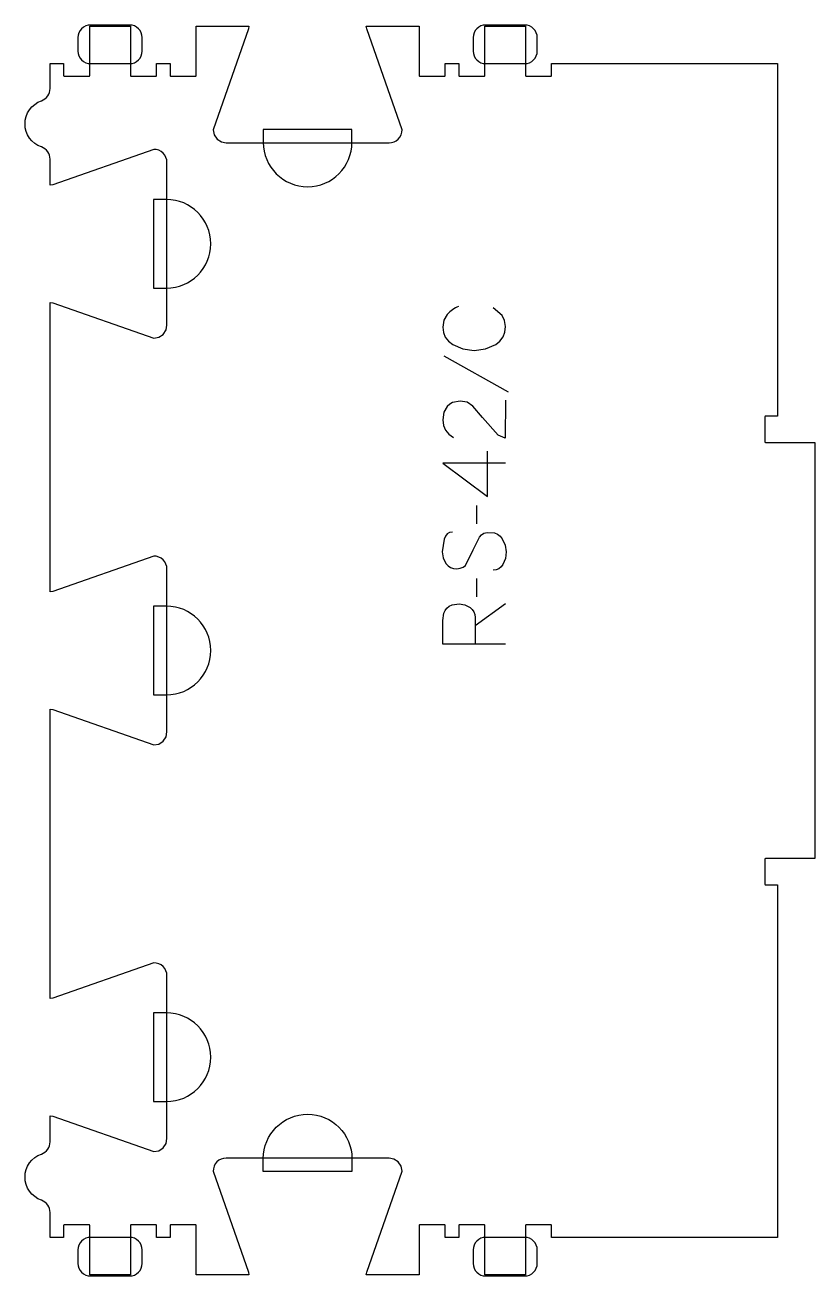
# Model space of a CAD drawing. Header units: millimetres. Extents: x -200 to 178, y -300 to 300.
import ezdxf

# ---------------------------------------------------------------- set-up
doc = ezdxf.new("R2010")
doc.units = ezdxf.units.MM
for name, color, linetype, true_color in [('1_ANYTOOL_1MMDEEP_LABELS_S', 2, 'Continuous', 0xffff00), ('4_ANYTOOL_CUTTHROUGH_OUTSI', 5, 'Continuous', 0x0000ff), ('5_ANYTOOL_HALF_MILL_9MM_IN', 3, 'Continuous', 0x00ff00)]:
    doc.layers.add(name, color=color, linetype=linetype, true_color=true_color)

msp = doc.modelspace()

# ---------------------------------------------------------------- linework, layer by layer
at = {"layer": '1_ANYTOOL_1MMDEEP_LABELS_S'}
for p, q in [((0.44, 141.21), (31.22, 124.03)), ((21.32, 73.8), (21.32, 95.57)), ((16.09, 69.51), (16.17, 60.73)), ((16.09, 34.46), (16.17, 25.67)), ((15.53, 12), (30.02, 22.46))]:
    msp.add_line(p, q, dxfattribs=at)
msp.add_lwpolyline([(7.47, 164.83, 0.131103), (2.12, 161.06), (0.51, 158.29), (-0.03, 154.97), (0.27, 152.38), (1.15, 150.12), (2.63, 148.2), (4.69, 146.61), (9.59, 144.53), (14.97, 143.83), (20.36, 144.54), (25.3, 146.66), (27.35, 148.28), (28.81, 150.26), (29.68, 152.6), (29.97, 155.31), (29.57, 158.16), (28.34, 160.54), (24.14, 164.14)], format="xyb", dxfattribs=at)
for points in [[(29.93, 120), (29.89, 101.7), (26.51, 103.26), (19.04, 111.73), (14.33, 117.17), (11.56, 118.94), (8.2, 119.53), (4.66, 118.9), (3.24, 118.11), (2.07, 117), (0.5, 114.14), (-0.03, 110.61), (0.29, 107.87), (1.25, 105.54), (2.84, 103.62), (5.07, 102.13)], [(29.97, 89.79), (-0.07, 89.83), (21.32, 73.8)], [(4.56, 56.7), (3.17, 56.49), (2.04, 55.88), (1.18, 54.84), (0.57, 53.4), (-0.37, 47.31), (0.09, 44.35), (1.47, 41.7), (2.47, 40.61), (3.67, 39.84), (5.07, 39.37), (6.66, 39.21), (8.28, 39.39), (9.66, 39.92), (10.81, 40.81), (14.54, 48.21), (17.46, 54.26), (18.44, 55.42), (19.68, 56.21), (21.16, 56.62), (24.65, 56.35), (26.16, 55.71), (27.43, 54.76), (28.47, 53.49), (29.83, 50.5), (30.32, 47.27), (29.95, 44.11), (28.77, 41.23), (27.89, 40.03), (26.81, 39.17), (25.55, 38.66), (24.1, 38.49)], [(29.97, 3), (-0.03, 3), (-0.03, 14.36), (0.46, 17.84), (1.08, 19.21), (1.93, 20.34), (3.04, 21.21), (4.39, 21.83), (7.82, 22.33), (10.53, 21.88), (13, 20.53), (14.04, 19.57), (14.79, 18.46), (15.26, 17.19), (15.44, 15.77), (15.53, 14.01), (15.53, 12), (15.53, 3.04)]]:
    msp.add_lwpolyline(points, dxfattribs=at)
at = {"layer": '4_ANYTOOL_CUTTHROUGH_OUTSI'}
msp.add_lwpolyline([(-138.56, 240.14), (-186.84, 223.24), (-188.22, 223.01), (-188.22, 235.4, 0.317837), (-192.39, 241.3, -0.707107), (-192.39, 263.45, 0.317837), (-188.22, 269.35), (-188.22, 281.25), (-181.72, 281.25), (-181.72, 275.5, 0.414214), (-181.47, 275.25), (-169.47, 275.25, 0.414214), (-169.22, 275.5), (-169.22, 299.25), (-149.72, 299.25), (-149.72, 275.5, 0.414214), (-149.47, 275.25), (-137.47, 275.25, 0.414214), (-137.22, 275.5), (-137.22, 281.25), (-130.72, 281.25), (-130.72, 275.5, 0.414214), (-130.47, 275.25), (-118.47, 275.25, 0.414214), (-118.22, 275.5), (-118.22, 299.25), (-92.92, 299.25), (-93.16, 297.85), (-110.07, 249.5), (-109.63, 247.2), (-108.24, 245.08), (-106.12, 243.69), (-103.82, 243.25), (-25.82, 243.25, 0.419618), (-19.58, 249.58), (-36.48, 297.87), (-36.71, 299.25), (-11.41, 299.25), (-11.41, 275.5, 0.414214), (-11.16, 275.25), (0.84, 275.25, 0.414214), (1.09, 275.5), (1.09, 281.25), (7.59, 281.25), (7.59, 275.5, 0.414214), (7.84, 275.25), (19.84, 275.25, 0.414214), (20.09, 275.5), (20.09, 299.25), (39.59, 299.25), (39.59, 275.5, 0.414214), (39.84, 275.25), (51.84, 275.25, 0.414214), (52.09, 275.5), (52.09, 281.25), (160.27, 281.25), (160.27, 112.25), (154.52, 112.25, 0.414214), (154.27, 112), (154.27, 100, 0.414214), (154.52, 99.75), (178.27, 99.75), (178.27, -99.75), (154.52, -99.75, 0.414214), (154.27, -100), (154.27, -112, 0.414214), (154.52, -112.25), (160.27, -112.25), (160.27, -281.25), (52.09, -281.25), (52.09, -275.5, 0.414214), (51.84, -275.25), (39.84, -275.25, 0.414214), (39.59, -275.5), (39.59, -299.25), (20.09, -299.25), (20.09, -275.5, 0.414214), (19.84, -275.25), (7.84, -275.25, 0.414214), (7.59, -275.5), (7.59, -281.25), (1.09, -281.25), (1.09, -275.5, 0.414214), (0.84, -275.25), (-11.16, -275.25, 0.414214), (-11.41, -275.5), (-11.41, -299.25), (-36.71, -299.25), (-36.48, -297.85), (-19.57, -249.5), (-20, -247.2), (-21.4, -245.08), (-23.52, -243.69), (-25.82, -243.25), (-103.82, -243.25, 0.419618), (-110.05, -249.58), (-93.15, -297.87), (-92.92, -299.25), (-118.22, -299.25), (-118.22, -275.5, 0.414214), (-118.47, -275.25), (-130.47, -275.25, 0.414214), (-130.72, -275.5), (-130.72, -281.25), (-137.22, -281.25), (-137.22, -275.5, 0.414214), (-137.47, -275.25), (-149.47, -275.25, 0.414214), (-149.72, -275.5), (-149.72, -299.25), (-169.22, -299.25), (-169.22, -275.5, 0.414214), (-169.47, -275.25), (-181.47, -275.25, 0.414214), (-181.72, -275.5), (-181.72, -281.25), (-188.22, -281.25), (-188.22, -269.35, 0.317837), (-192.39, -263.45, -0.707107), (-192.39, -241.3, 0.317837), (-188.22, -235.4), (-188.22, -223.01), (-186.83, -223.24), (-138.47, -240.15), (-136.17, -239.71), (-134.06, -238.32), (-132.66, -236.2), (-132.22, -233.9), (-132.22, -155.9, 0.419618), (-138.56, -149.66), (-186.84, -166.56), (-188.22, -166.79), (-188.22, -28.11), (-186.83, -28.34), (-138.47, -45.25), (-136.17, -44.81), (-134.06, -43.42), (-132.66, -41.3), (-132.22, -39), (-132.22, 39, 0.419618), (-138.56, 45.24), (-186.84, 28.34), (-188.22, 28.11), (-188.22, 166.79), (-186.83, 166.56), (-138.47, 149.65), (-136.17, 150.09), (-134.06, 151.48), (-132.66, 153.6), (-132.22, 155.9), (-132.22, 233.9, 0.419618)], format="xyb", close=True, dxfattribs=at)
at = {"layer": '5_ANYTOOL_HALF_MILL_9MM_IN'}
for points in [[(-168.85, 299.75, 0.414214), (-174.85, 293.75), (-174.85, 287.25, 0.414214), (-168.85, 281.25), (-150.1, 281.25, 0.414214), (-144.1, 287.25), (-144.1, 293.75, 0.414214), (-150.1, 299.75)], [(20.47, 299.75, 0.414214), (14.47, 293.75), (14.47, 287.25, 0.414214), (20.47, 281.25), (39.22, 281.25, 0.414214), (45.22, 287.25), (45.22, 293.75, 0.414214), (39.22, 299.75)], [(-86.07, 243.5, 1), (-43.57, 243.5), (-43.57, 249.75), (-86.07, 249.75)], [(-132.47, 173.65, 1), (-132.47, 216.15), (-138.72, 216.15), (-138.72, 173.65)], [(-132.47, -21.25, 1), (-132.47, 21.25), (-138.72, 21.25), (-138.72, -21.25)], [(-132.47, -216.15, 1), (-132.47, -173.65), (-138.72, -173.65), (-138.72, -216.15)], [(-86.07, -243.5, -1), (-43.57, -243.5), (-43.57, -249.75), (-86.07, -249.75)], [(-168.85, -281.25, 0.414214), (-174.85, -287.25), (-174.85, -293.75, 0.414214), (-168.85, -299.75), (-150.1, -299.75, 0.414214), (-144.1, -293.75), (-144.1, -287.25, 0.414214), (-150.1, -281.25)], [(20.47, -281.25, 0.414214), (14.47, -287.25), (14.47, -293.75, 0.414214), (20.47, -299.75), (39.22, -299.75, 0.414214), (45.22, -293.75), (45.22, -287.25, 0.414214), (39.22, -281.25)]]:
    msp.add_lwpolyline(points, format="xyb", close=True, dxfattribs=at)

doc.saveas('drawing.dxf')
